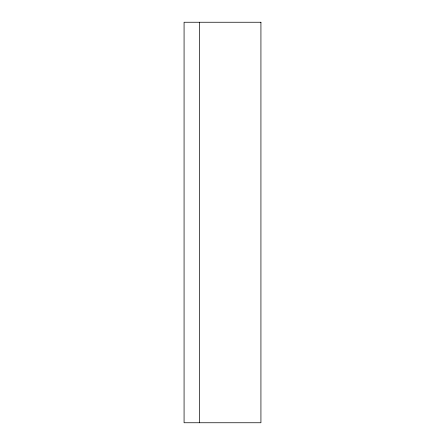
<?xml version="1.0" encoding="UTF-8"?>
<svg xmlns="http://www.w3.org/2000/svg" width="445" height="445" viewBox="0 0 445 445"><rect width="100%" height="100%" fill="white"/><g stroke="black" fill="none" stroke-linecap="round" stroke-linejoin="round"><path stroke-width="0.67" d="M199.443 22.25L199.443 422.75M260.926 22.25L184.074 22.25L184.074 422.75L260.926 422.75L260.926 22.25"/></g></svg>
